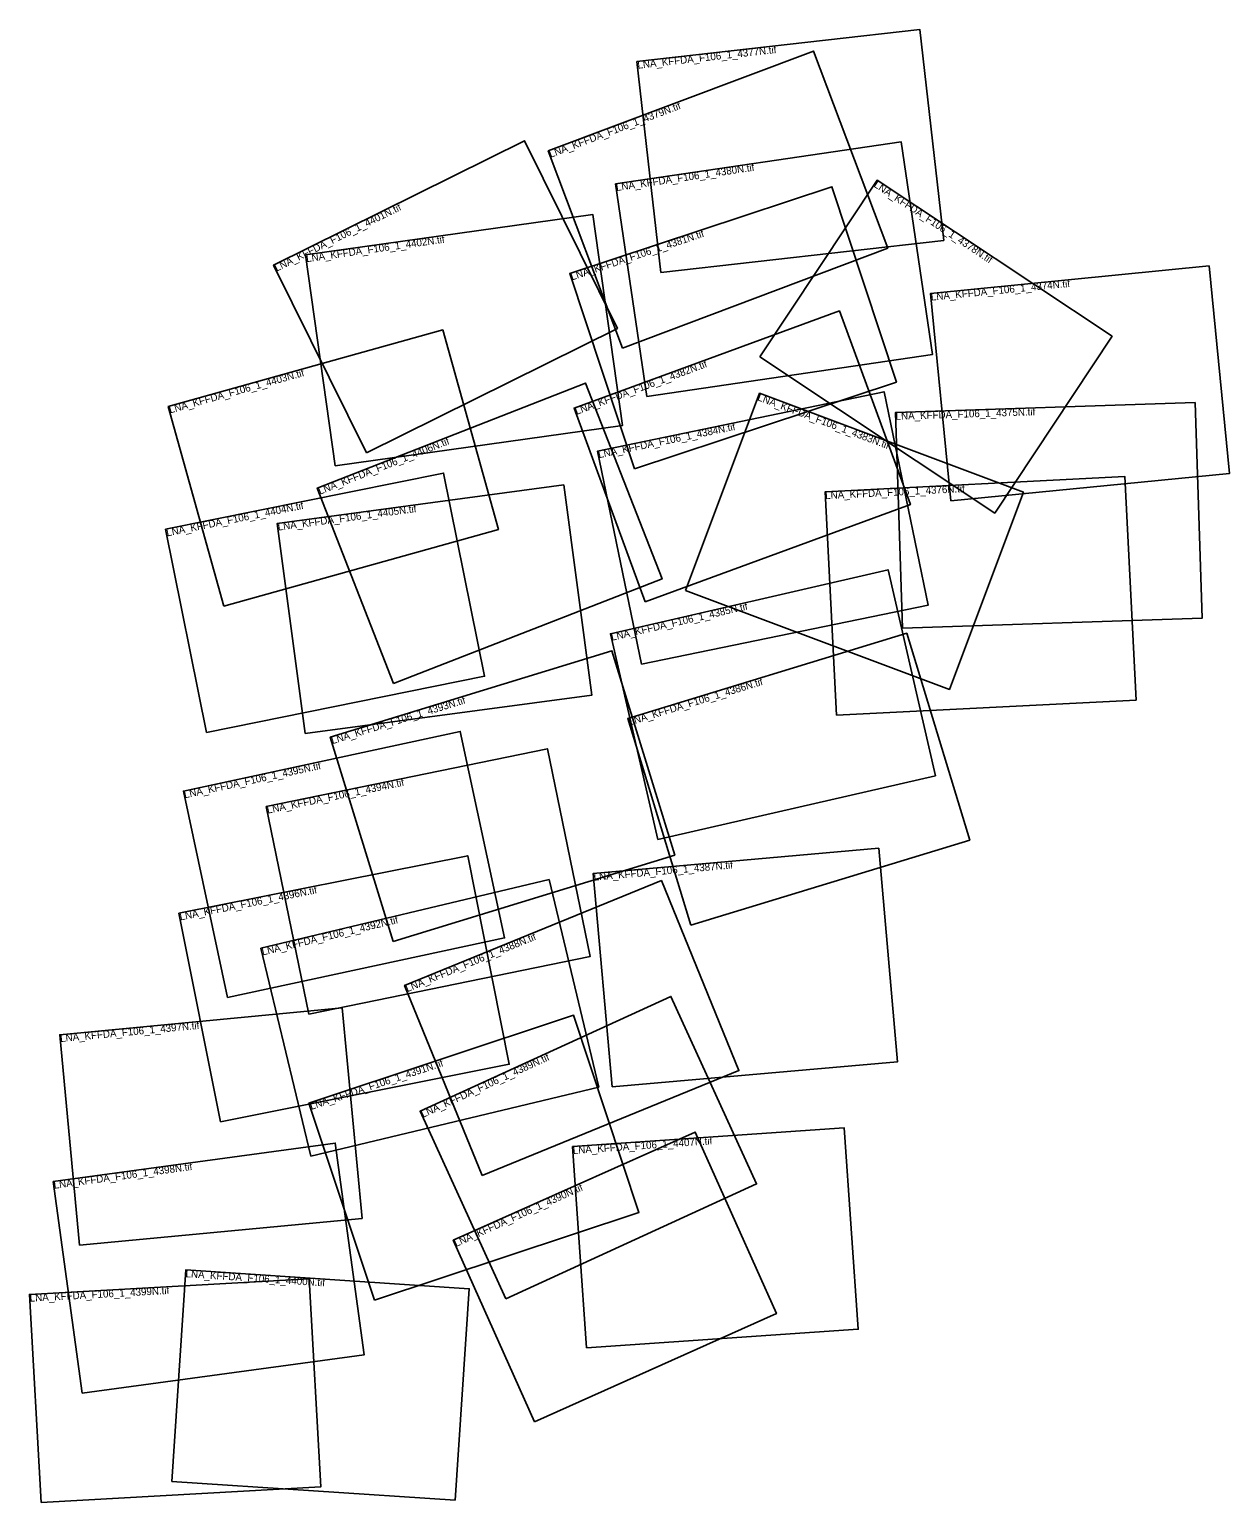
# Model space of a CAD drawing. Extents: x 498535 to 506741, y 253252 to 263321.
import ezdxf

# ---------------------------------------------------------------- set-up
doc = ezdxf.new("R2010")
doc.units = 0
doc.layers.add('Default', color=7, linetype='Continuous')

msp = doc.modelspace()

# ---------------------------------------------------------------- linework, layer by layer
at = {"layer": 'Default'}
for points in [[(502853, 261660), (502689, 263102), (504623, 263321), (504787, 261879)], [(502589, 261143), (502082, 262491), (503896, 263174), (504404, 261827)], [(500839, 260428), (500204, 261711), (501920, 262561), (502555, 261278)], [(502756, 260812), (502542, 262266), (504495, 262554), (504709, 261099)], [(502671, 260318), (502229, 261653), (504022, 262246), (504463, 260911)], [(503529, 261083), (504331, 262291), (505937, 261224), (505135, 260016)], [(500626, 260339), (500423, 261780), (502387, 262057), (502590, 260615)], [(504836, 260099), (504696, 261517), (506601, 261705), (506741, 260287)], [(502744, 259409), (502259, 260734), (504073, 261398), (504558, 260074)], [(499864, 259380), (499484, 260745), (501361, 261268), (501741, 259903)], [(501025, 258850), (500503, 260187), (502337, 260904), (502860, 259566)], [(502720, 258982), (502419, 260440), (504378, 260845), (504680, 259387)], [(503021, 259487), (503527, 260835), (505331, 260159), (504825, 258811)], [(504505, 259229), (504456, 260703), (506505, 260771), (506553, 259297)], [(499746, 258517), (499466, 259905), (501367, 260289), (501647, 258901)], [(500421, 258510), (500229, 259945), (502188, 260208), (502381, 258772)], [(504052, 258634), (503975, 260161), (506025, 260265), (506102, 258737)], [(502831, 257784), (502507, 259191), (504406, 259628), (504730, 258220)], [(503056, 257199), (502626, 258612), (504534, 259194), (504964, 257781)], [(501021, 257087), (500592, 258484), (502518, 259075), (502947, 257678)], [(499890, 256704), (499587, 258115), (501480, 258523), (501784, 257112)], [(500445, 256590), (500154, 258010), (502077, 258405), (502368, 256984)], [(499841, 255855), (499557, 257280), (501532, 257673), (501816, 256248)], [(502519, 256093), (502390, 257553), (504342, 257725), (504471, 256265)], [(500458, 255621), (500118, 257041), (502088, 257511), (502427, 256092)], [(501630, 255488), (501100, 256787), (502856, 257504), (503386, 256205)], [(501791, 254646), (501206, 255927), (502921, 256712), (503507, 255430)], [(498878, 255011), (498742, 256450), (500672, 256633), (500809, 255194)], [(500893, 254635), (500446, 255983), (502255, 256583), (502702, 255235)], [(501987, 253804), (501432, 255045), (503087, 255785), (503642, 254544)], [(502343, 254309), (502248, 255685), (504106, 255813), (504202, 254437)], [(498895, 253999), (498698, 255446), (500626, 255709), (500823, 254261)], [(498614, 253252), (498535, 254675), (500448, 254781), (500527, 253359)], [(499508, 253397), (499604, 254843), (501542, 254714), (501445, 253269)]]:
    msp.add_lwpolyline(points, close=True, dxfattribs=at)

# ---------------------------------------------------------------- texts
for s, rotation, p in [('LNA_KFFDA_F106_1_4377N.tif', 6.4674, (502695, 263053)), ('LNA_KFFDA_F106_1_4379N.tif', 20.6403, (502099, 262444)), ('LNA_KFFDA_F106_1_4380N.tif', 8.3748, (502549, 262217)), ('LNA_KFFDA_F106_1_4378N.tif', 326.4086, (504304, 262249)), ('LNA_KFFDA_F106_1_4401N.tif', 26.3368, (500226, 261666)), ('LNA_KFFDA_F106_1_4402N.tif', 8.02, (500430, 261731)), ('LNA_KFFDA_F106_1_4381N.tif', 18.3036, (502245, 261606)), ('LNA_KFFDA_F106_1_4374N.tif', 5.6412, (504701, 261468)), ('LNA_KFFDA_F106_1_4403N.tif', 15.5702, (499497, 260697)), ('LNA_KFFDA_F106_1_4382N.tif', 20.1167, (502276, 260687)), ('LNA_KFFDA_F106_1_4383N.tif', 339.4441, (503509, 260788)), ('LNA_KFFDA_F106_1_4375N.tif', 1.8923, (504458, 260653)), ('LNA_KFFDA_F106_1_4384N.tif', 11.6752, (502429, 260391)), ('LNA_KFFDA_F106_1_4406N.tif', 21.3336, (500521, 260141)), ('LNA_KFFDA_F106_1_4376N.tif', 2.8796, (503977, 260111)), ('LNA_KFFDA_F106_1_4404N.tif', 11.423, (499476, 259856)), ('LNA_KFFDA_F106_1_4405N.tif', 7.6345, (500236, 259896)), ('LNA_KFFDA_F106_1_4385N.tif', 12.9393, (502518, 259143)), ('LNA_KFFDA_F106_1_4386N.tif', 16.9507, (502640, 258564)), ('LNA_KFFDA_F106_1_4393N.tif', 17.0556, (500607, 258436)), ('LNA_KFFDA_F106_1_4395N.tif', 12.143, (499597, 258066)), ('LNA_KFFDA_F106_1_4394N.tif', 11.5928, (500164, 257961)), ('LNA_KFFDA_F106_1_4387N.tif', 5.0409, (502395, 257503)), ('LNA_KFFDA_F106_1_4396N.tif', 11.2672, (499567, 257231)), ('LNA_KFFDA_F106_1_4392N.tif', 13.4319, (500130, 256992)), ('LNA_KFFDA_F106_1_4388N.tif', 22.1931, (501119, 256741)), ('LNA_KFFDA_F106_1_4397N.tif', 5.4164, (498747, 256400)), ('LNA_KFFDA_F106_1_4391N.tif', 18.3435, (500462, 255936)), ('LNA_KFFDA_F106_1_4389N.tif', 24.5638, (501226, 255882)), ('LNA_KFFDA_F106_1_4407N.tif', 3.9536, (502252, 255635)), ('LNA_KFFDA_F106_1_4398N.tif', 7.7593, (498704, 255397)), ('LNA_KFFDA_F106_1_4390N.tif', 24.0851, (501452, 254999)), ('LNA_KFFDA_F106_1_4400N.tif', 356.195, (499601, 254793)), ('LNA_KFFDA_F106_1_4399N.tif', 3.1953, (498538, 254625))]:
    msp.add_text(s, height=50, rotation=rotation, dxfattribs=at).set_placement(p)

doc.saveas('drawing.dxf')
